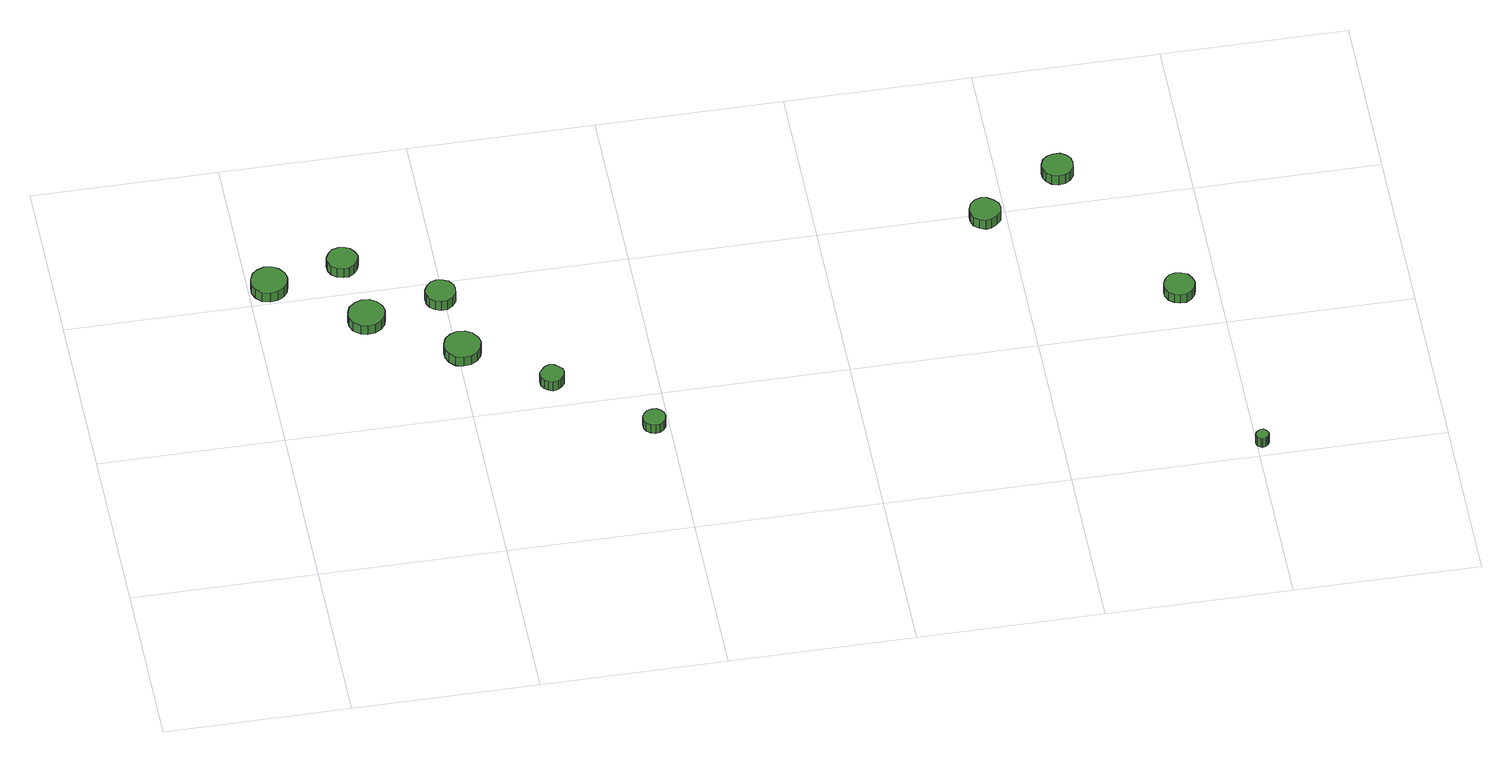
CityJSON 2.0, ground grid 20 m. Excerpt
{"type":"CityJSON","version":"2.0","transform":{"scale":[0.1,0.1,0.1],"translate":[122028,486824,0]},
"CityObjects":{
"tree1":{"type":"SolitaryVegetationObject","attributes":{"function":"something"},"geometry":[{"type":"MultiSurface","lod":"1","boundaries":[[[0,1,2,3,4,5,6,7,8,9,10,11,12,13,14]],[[15,16,17,18,19,20,21,22,23,24,25,26,27,28,29]],[[0,29,28,1]],[[1,28,27,2]],[[2,27,26,3]],[[3,26,25,4]],[[4,25,24,5]],[[5,24,23,6]],[[6,23,22,7]],[[7,22,21,8]],[[8,21,20,9]],[[9,20,19,10]],[[10,19,18,11]],[[11,18,17,12]],[[12,17,16,13]],[[13,16,15,14]],[[14,15,29,0]]]}]},
"tree2":{"type":"SolitaryVegetationObject","attributes":{"function":"something"},"geometry":[{"type":"MultiSurface","lod":"1","boundaries":[[[30,31,32,33,34,35,36,37,38,39,40,41,42,43,44]],[[45,46,47,48,49,50,51,52,53,54,55,56,57,58,59]],[[30,59,58,31]],[[31,58,57,32]],[[32,57,56,33]],[[33,56,55,34]],[[34,55,54,35]],[[35,54,53,36]],[[36,53,52,37]],[[37,52,51,38]],[[38,51,50,39]],[[39,50,49,40]],[[40,49,48,41]],[[41,48,47,42]],[[42,47,46,43]],[[43,46,45,44]],[[44,45,59,30]]]}]},
"tree3":{"type":"SolitaryVegetationObject","attributes":{"function":"something"},"geometry":[{"type":"MultiSurface","lod":"1","boundaries":[[[60,61,62,63,64,65,66,67,68,69,70,71,72,73,74]],[[75,76,77,78,79,80,81,82,83,84,85,86,87,88,89]],[[60,89,88,61]],[[61,88,87,62]],[[62,87,86,63]],[[63,86,85,64]],[[64,85,84,65]],[[65,84,83,66]],[[66,83,82,67]],[[67,82,81,68]],[[68,81,80,69]],[[69,80,79,70]],[[70,79,78,71]],[[71,78,77,72]],[[72,77,76,73]],[[73,76,75,74]],[[74,75,89,60]]]}]},
"tree4":{"type":"SolitaryVegetationObject","attributes":{"function":"something"},"geometry":[{"type":"MultiSurface","lod":"1","boundaries":[[[90,91,92,93,94,95,96,97,98,99,100,101,102,103,104]],[[105,106,107,108,109,110,111,112,113,114,115,116,117,118,119]],[[90,119,118,91]],[[91,118,117,92]],[[92,117,116,93]],[[93,116,115,94]],[[94,115,114,95]],[[95,114,113,96]],[[96,113,112,97]],[[97,112,111,98]],[[98,111,110,99]],[[99,110,109,100]],[[100,109,108,101]],[[101,108,107,102]],[[102,107,106,103]],[[103,106,105,104]],[[104,105,119,90]]]}]},
"tree5":{"type":"SolitaryVegetationObject","attributes":{"function":"something"},"geometry":[{"type":"MultiSurface","lod":"1","boundaries":[[[120,121,122,123,124,125,126,127,128,129,130,131,132,133,134]],[[135,136,137,138,139,140,141,142,143,144,145,146,147,148,149]],[[120,149,148,121]],[[121,148,147,122]],[[122,147,146,123]],[[123,146,145,124]],[[124,145,144,125]],[[125,144,143,126]],[[126,143,142,127]],[[127,142,141,128]],[[128,141,140,129]],[[129,140,139,130]],[[130,139,138,131]],[[131,138,137,132]],[[132,137,136,133]],[[133,136,135,134]],[[134,135,149,120]]]}]},
"tree6":{"type":"SolitaryVegetationObject","attributes":{"function":"something"},"geometry":[{"type":"MultiSurface","lod":"1","boundaries":[[[150,151,152,153,154,155,156,157,158,159,160,161,162,163,164]],[[165,166,167,168,169,170,171,172,173,174,175,176,177,178,179]],[[150,179,178,151]],[[151,178,177,152]],[[152,177,176,153]],[[153,176,175,154]],[[154,175,174,155]],[[155,174,173,156]],[[156,173,172,157]],[[157,172,171,158]],[[158,171,170,159]],[[159,170,169,160]],[[160,169,168,161]],[[161,168,167,162]],[[162,167,166,163]],[[163,166,165,164]],[[164,165,179,150]]]}]},
"tree7":{"type":"SolitaryVegetationObject","attributes":{"function":"something"},"geometry":[{"type":"MultiSurface","lod":"1","boundaries":[[[180,181,182,183,184,185,186,187,188,189,190,191,192,193,194]],[[195,196,197,198,199,200,201,202,203,204,205,206,207,208,209]],[[180,209,208,181]],[[181,208,207,182]],[[182,207,206,183]],[[183,206,205,184]],[[184,205,204,185]],[[185,204,203,186]],[[186,203,202,187]],[[187,202,201,188]],[[188,201,200,189]],[[189,200,199,190]],[[190,199,198,191]],[[191,198,197,192]],[[192,197,196,193]],[[193,196,195,194]],[[194,195,209,180]]]}]},
"tree8":{"type":"SolitaryVegetationObject","attributes":{"function":"something"},"geometry":[{"type":"MultiSurface","lod":"1","boundaries":[[[210,211,212,213,214,215,216,217,218,219,220,221,222,223,224]],[[225,226,227,228,229,230,231,232,233,234,235,236,237,238,239]],[[210,239,238,211]],[[211,238,237,212]],[[212,237,236,213]],[[213,236,235,214]],[[214,235,234,215]],[[215,234,233,216]],[[216,233,232,217]],[[217,232,231,218]],[[218,231,230,219]],[[219,230,229,220]],[[220,229,228,221]],[[221,228,227,222]],[[222,227,226,223]],[[223,226,225,224]],[[224,225,239,210]]]}]},
"tree9":{"type":"SolitaryVegetationObject","attributes":{"function":"something"},"geometry":[{"type":"MultiSurface","lod":"1","boundaries":[[[240,241,242,243,244,245,246,247,248,249,250,251,252,253,254]],[[255,256,257,258,259,260,261,262,263,264,265,266,267,268,269]],[[240,269,268,241]],[[241,268,267,242]],[[242,267,266,243]],[[243,266,265,244]],[[244,265,264,245]],[[245,264,263,246]],[[246,263,262,247]],[[247,262,261,248]],[[248,261,260,249]],[[249,260,259,250]],[[250,259,258,251]],[[251,258,257,252]],[[252,257,256,253]],[[253,256,255,254]],[[254,255,269,240]]]}]},
"tree10":{"type":"SolitaryVegetationObject","attributes":{"function":"something"},"geometry":[{"type":"MultiSurface","lod":"1","boundaries":[[[270,271,272,273,274,275,276,277,278,279,280,281,282,283,284]],[[285,286,287,288,289,290,291,292,293,294,295,296,297,298,299]],[[270,299,298,271]],[[271,298,297,272]],[[272,297,296,273]],[[273,296,295,274]],[[274,295,294,275]],[[275,294,293,276]],[[276,293,292,277]],[[277,292,291,278]],[[278,291,290,279]],[[279,290,289,280]],[[280,289,288,281]],[[281,288,287,282]],[[282,287,286,283]],[[283,286,285,284]],[[284,285,299,270]]]}]},
"tree11":{"type":"SolitaryVegetationObject","attributes":{"function":"something"},"geometry":[{"type":"MultiSurface","lod":"1","boundaries":[[[300,301,302,303,304,305,306,307,308,309,310,311,312,313,314]],[[315,316,317,318,319,320,321,322,323,324,325,326,327,328,329]],[[300,329,328,301]],[[301,328,327,302]],[[302,327,326,303]],[[303,326,325,304]],[[304,325,324,305]],[[305,324,323,306]],[[306,323,322,307]],[[307,322,321,308]],[[308,321,320,309]],[[309,320,319,310]],[[310,319,318,311]],[[311,318,317,312]],[[312,317,316,313]],[[313,316,315,314]],[[314,315,329,300]]]}]}
},
"vertices":[
[42,421,23],[40,429,23],[35,436,23],[28,440,23],[20,441,23],[12,438,23],[6,433,23],[3,425,23],[3,417,23],[6,410,23],[12,404,23],[20,402,23],[28,403,23],[35,407,23],[40,413,23],[40,413,10],[35,407,10],[28,403,10],[20,402,10],[12,404,10],[6,410,10],[3,417,10],[3,425,10],[6,433,10],[12,438,10],[20,441,10],[28,440,10],[35,436,10],[40,429,10],[42,421,10],
[134,356,23],[132,364,23],[127,371,23],[120,375,23],[112,376,23],[105,373,23],[98,368,23],[95,360,23],[95,352,23],[98,345,23],[105,339,23],[112,337,23],[120,338,23],[127,342,23],[132,348,23],[132,348,10],[127,342,10],[120,338,10],[112,337,10],[105,339,10],[98,345,10],[95,352,10],[95,360,10],[98,368,10],[105,373,10],[112,376,10],[120,375,10],[127,371,10],[132,364,10],[134,356,10],
[120,441,22],[118,447,22],[114,453,22],[108,456,22],[102,457,22],[95,455,22],[90,450,22],[87,444,22],[87,437,22],[90,431,22],[95,427,22],[102,425,22],[108,425,22],[114,429,22],[118,434,22],[118,434,9],[114,429,9],[108,425,9],[102,425,9],[95,427,9],[90,431,9],[87,437,9],[87,444,9],[90,450,9],[95,455,9],[102,457,9],[108,456,9],[114,453,9],[118,447,9],[120,441,9],
[225,294,22],[223,302,22],[218,309,22],[211,313,22],[203,314,22],[195,311,22],[189,306,22],[186,298,22],[186,290,22],[189,283,22],[195,277,22],[203,275,22],[211,276,22],[218,280,22],[223,286,22],[223,286,9],[218,280,9],[211,276,9],[203,275,9],[195,277,9],[189,283,9],[186,290,9],[186,298,9],[189,306,9],[195,311,9],[203,314,9],[211,313,9],[218,309,9],[223,302,9],[225,294,9],
[212,376,22],[211,382,22],[207,388,22],[201,391,22],[194,392,22],[188,390,22],[183,385,22],[180,379,22],[180,372,22],[183,366,22],[188,362,22],[194,360,22],[201,360,22],[207,364,22],[211,369,22],[211,369,9],[207,364,9],[201,360,9],[194,360,9],[188,362,9],[183,366,9],[180,372,9],[180,379,9],[183,385,9],[188,390,9],[194,392,9],[201,391,9],[207,388,9],[211,382,9],[212,376,9],
[303,236,22],[302,241,22],[298,245,22],[294,248,22],[289,249,22],[284,247,22],[280,243,22],[277,239,22],[277,233,22],[280,228,22],[284,225,22],[289,223,22],[294,224,22],[298,226,22],[302,231,22],[302,231,9],[298,226,9],[294,224,9],[289,223,9],[284,225,9],[280,228,9],[277,233,9],[277,239,9],[280,243,9],[284,247,9],[289,249,9],[294,248,9],[298,245,9],[302,241,9],[303,236,9],
[396,153,23],[395,158,23],[392,162,23],[388,165,23],[383,165,23],[378,164,23],[374,160,23],[372,156,23],[372,150,23],[374,146,23],[378,142,23],[383,141,23],[388,141,23],[392,144,23],[395,148,23],[395,148,11],[392,144,11],[388,141,11],[383,141,11],[378,142,11],[374,146,11],[372,150,11],[372,156,11],[374,160,11],[378,164,11],[383,165,11],[388,165,11],[392,162,11],[395,158,11],[396,153,11],
[794,394,23],[793,401,23],[788,406,23],[782,410,23],[776,411,23],[769,409,23],[764,404,23],[761,397,23],[761,391,23],[764,384,23],[769,380,23],[776,377,23],[782,378,23],[788,382,23],[793,387,23],[793,387,10],[788,382,10],[782,378,10],[776,377,10],[769,380,10],[764,384,10],[761,391,10],[761,397,10],[764,404,10],[769,409,10],[776,411,10],[782,410,10],[788,406,10],[793,401,10],[794,394,10],
[880,446,22],[879,453,22],[875,458,22],[869,462,22],[862,462,22],[855,460,22],[850,456,22],[847,449,22],[847,442,22],[850,436,22],[855,431,22],[862,429,22],[869,430,22],[875,433,22],[879,439,22],[879,439,9],[875,433,9],[869,430,9],[862,429,9],[855,431,9],[850,436,9],[847,442,9],[847,449,9],[850,456,9],[855,460,9],[862,462,9],[869,462,9],[875,458,9],[879,453,9],[880,446,9],
[1012,13,28],[1011,16,28],[1009,18,28],[1007,20,28],[1004,20,28],[1002,19,28],[999,17,28],[998,14,28],[998,12,28],[999,9,28],[1002,7,28],[1004,6,28],[1007,7,28],[1009,8,28],[1011,10,28],[1011,10,15],[1009,8,15],[1007,7,15],[1004,6,15],[1002,7,15],[999,9,15],[998,12,15],[998,14,15],[999,17,15],[1002,19,15],[1004,20,15],[1007,20,15],[1009,18,15],[1011,16,15],[1012,13,15],
[975,248,25],[973,255,25],[969,261,25],[963,264,25],[956,265,25],[950,263,25],[945,258,25],[942,252,25],[942,245,25],[945,238,25],[950,234,25],[956,232,25],[963,232,25],[969,236,25],[973,241,25],[973,241,13],[969,236,13],[963,232,13],[956,232,13],[950,234,13],[945,238,13],[942,245,13],[942,252,13],[945,258,13],[950,263,13],[956,265,13],[963,264,13],[969,261,13],[973,255,13],[975,248,13]
]}
